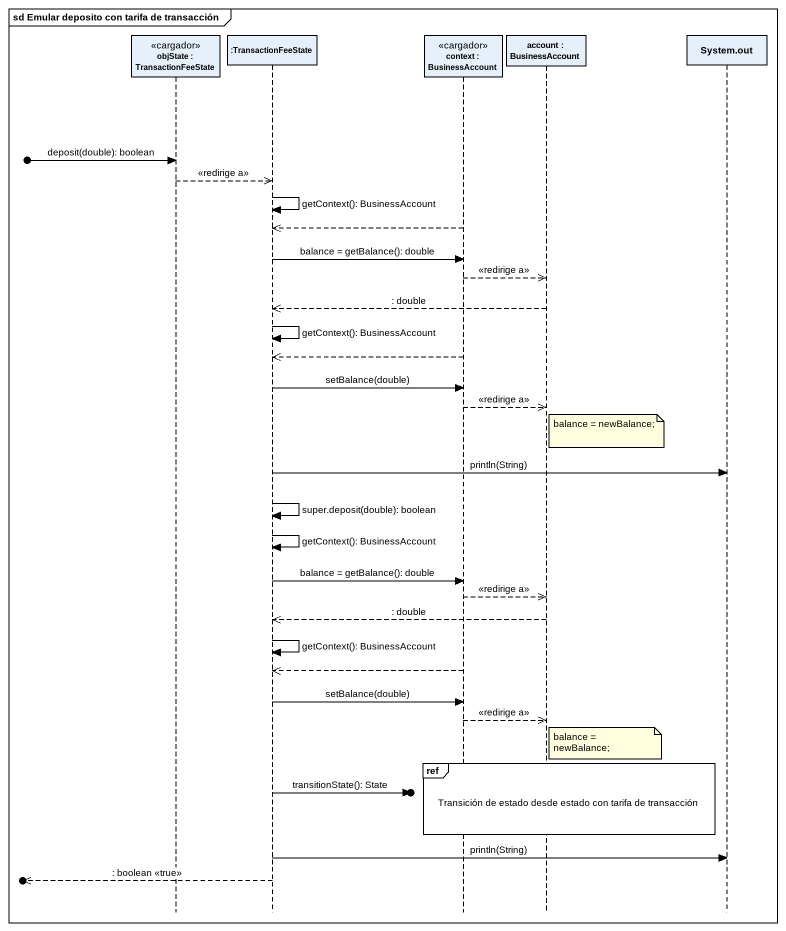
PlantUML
@startuml
mainframe sd Emular deposito con tarifa de transacción
hide footbox
participant "objState : TransactionFeeState" as objState <<cargador>>
participant ":TransactionFeeState" as TransactionFeeState
participant "context : BusinessAccount" as context <<cargador>>
participant "account : BusinessAccount" as account
participant "System.out" as System_out

[o-> objState : deposit(double): boolean
objState -->> TransactionFeeState : <<redirige a>>
TransactionFeeState -> TransactionFeeState : getContext(): BusinessAccount
context -->> TransactionFeeState
TransactionFeeState -> context : balance = getBalance(): double
context -->> account : <<redirige a>>
account -->> TransactionFeeState : : double
TransactionFeeState -> TransactionFeeState : getContext(): BusinessAccount
context -->> TransactionFeeState
TransactionFeeState -> context : setBalance(double)
context -->> account : <<redirige a>>
note right of account : balance = newBalance;
TransactionFeeState -> System_out : println(String)
TransactionFeeState -> TransactionFeeState : super.deposit(double): boolean
TransactionFeeState -> TransactionFeeState : getContext(): BusinessAccount
TransactionFeeState -> context : balance = getBalance(): double
context -->> account : <<redirige a>>
account -->> TransactionFeeState : : double
TransactionFeeState -> TransactionFeeState : getContext(): BusinessAccount
context -->> TransactionFeeState
TransactionFeeState -> context : setBalance(double)
context -->> account : <<redirige a>>
note right of account : balance = newBalance;
ref over context, account : Transición de estado desde estado con tarifa de transacción
TransactionFeeState ->o] : transitionState(): State
TransactionFeeState -> System_out : println(String)
[o<<-- TransactionFeeState : : boolean <<true>>
@enduml
